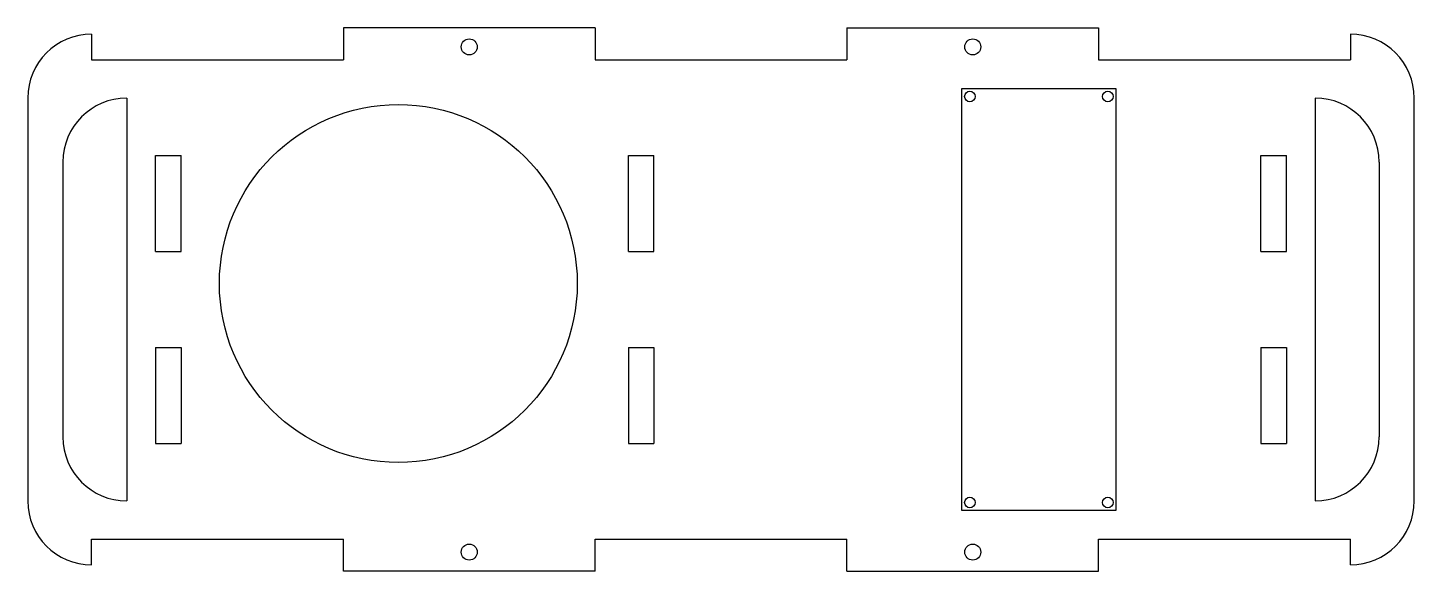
# Model space of a CAD drawing. Header units: millimetres. Extents: x 0 to 434, y 0 to 170.
import ezdxf

# ---------------------------------------------------------------- set-up
doc = ezdxf.new("R2010")
doc.units = ezdxf.units.MM

msp = doc.modelspace()

# ---------------------------------------------------------------- linework, layer by layer
at = {"color": 1}
for p, q in [((177.6, 170), (98.8, 170)), ((98.8, 170), (98.8, 160)), ((177.6, 170), (177.6, 160)), ((256.4, 170), (256.4, 160)), ((256.4, 170), (335.2, 170)), ((335.2, 170), (335.2, 160)), ((20, 168), (20, 160)), ((414, 168), (414, 160)), ((20, 160), (98.8, 160)), ((177.6, 160), (256.4, 160)), ((335.2, 160), (414, 160)), ((0, 148), (0, 22)), ((434, 22), (434, 148)), ((20, 10), (98.8, 10)), ((20, 2), (20, 10)), ((98.8, 0), (98.8, 10)), ((177.6, 0), (177.6, 10)), ((177.6, 10), (256.4, 10)), ((256.4, 0), (256.4, 10)), ((335.2, 0), (335.2, 10)), ((335.2, 10), (414, 10)), ((414, 2), (414, 10)), ((177.6, 0), (98.8, 0)), ((256.4, 0), (335.2, 0))]:
    msp.add_line(p, q, dxfattribs=at)
at = {"color": 2}
for p, q in [((31, 148), (31, 22)), ((403, 148), (403, 22)), ((11, 128), (11, 42)), ((40, 100), (40, 130)), ((40, 130), (48, 130)), ((48, 100), (48, 130)), ((188, 100), (188, 130)), ((188, 130), (196, 130)), ((196, 100), (196, 130)), ((386, 100), (386, 130)), ((386, 130), (394, 130)), ((394, 100), (394, 130)), ((423, 128), (423, 42)), ((40, 100), (48, 100)), ((188, 100), (196, 100)), ((386, 100), (394, 100)), ((40, 70), (48, 70)), ((40, 70), (40, 40)), ((48, 70), (48, 40)), ((188, 70), (196, 70)), ((188, 70), (188, 40)), ((196, 70), (196, 40)), ((386, 70), (394, 70)), ((386, 70), (386, 40)), ((394, 70), (394, 40)), ((40, 40), (48, 40)), ((188, 40), (196, 40)), ((386, 40), (394, 40))]:
    msp.add_line(p, q, dxfattribs=at)
at = {"color": 3}
for p, q in [((292.36, 18.96), (292.36, 151.04)), ((292.36, 151.04), (340.62, 151.04)), ((340.62, 151.04), (340.62, 18.96)), ((340.62, 18.96), (292.36, 18.96))]:
    msp.add_line(p, q, dxfattribs=at)
at = {"color": 2}
for centre, radius in [((138.2, 164), 2.5), ((295.8, 164), 2.5), ((294.9, 148.5), 1.65), ((338.08, 148.5), 1.65), ((116, 90), 56), ((294.9, 21.5), 1.65), ((338.08, 21.5), 1.65), ((138.2, 6), 2.5), ((295.8, 6), 2.5)]:
    msp.add_circle(centre, radius, dxfattribs=at)
at = {"color": 1}
for centre, start, end in [((20, 148), 90, 180), ((414, 148), 0, 90), ((20, 22), 180, 270), ((414, 22), 270, 0)]:
    msp.add_arc(centre, 20, start, end, dxfattribs=at)
at = {"color": 2}
for centre, start, end in [((31, 128), 90, 180), ((403, 128), 0, 90), ((31, 42), 180, 270), ((403, 42), 270, 0)]:
    msp.add_arc(centre, 20, start, end, dxfattribs=at)

doc.saveas('drawing.dxf')
